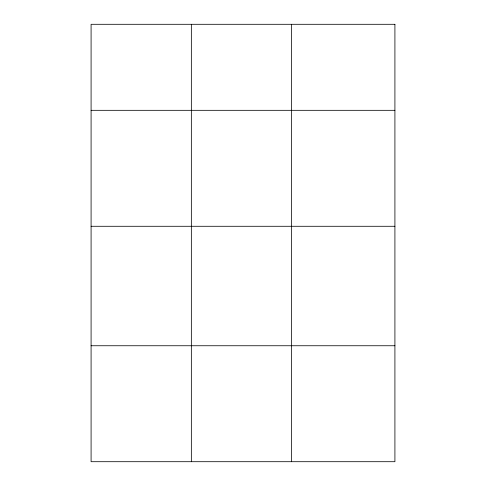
<?xml version="1.0" encoding="UTF-8"?>
<svg xmlns="http://www.w3.org/2000/svg" width="486" height="486" viewBox="0 0 486 486"><rect width="100%" height="100%" fill="white"/><g stroke="black" fill="none" stroke-linecap="round" stroke-linejoin="round"><path stroke-width="0.73" d="M91.089 110.322L394.911 110.322M91.089 226.282L394.911 226.282M91.089 345.746L394.911 345.746M291.612 24.3L291.612 461.7M191.35 24.3L191.35 461.7M394.911 24.3L91.089 24.3L91.089 461.7L394.911 461.7L394.911 24.3"/></g></svg>
